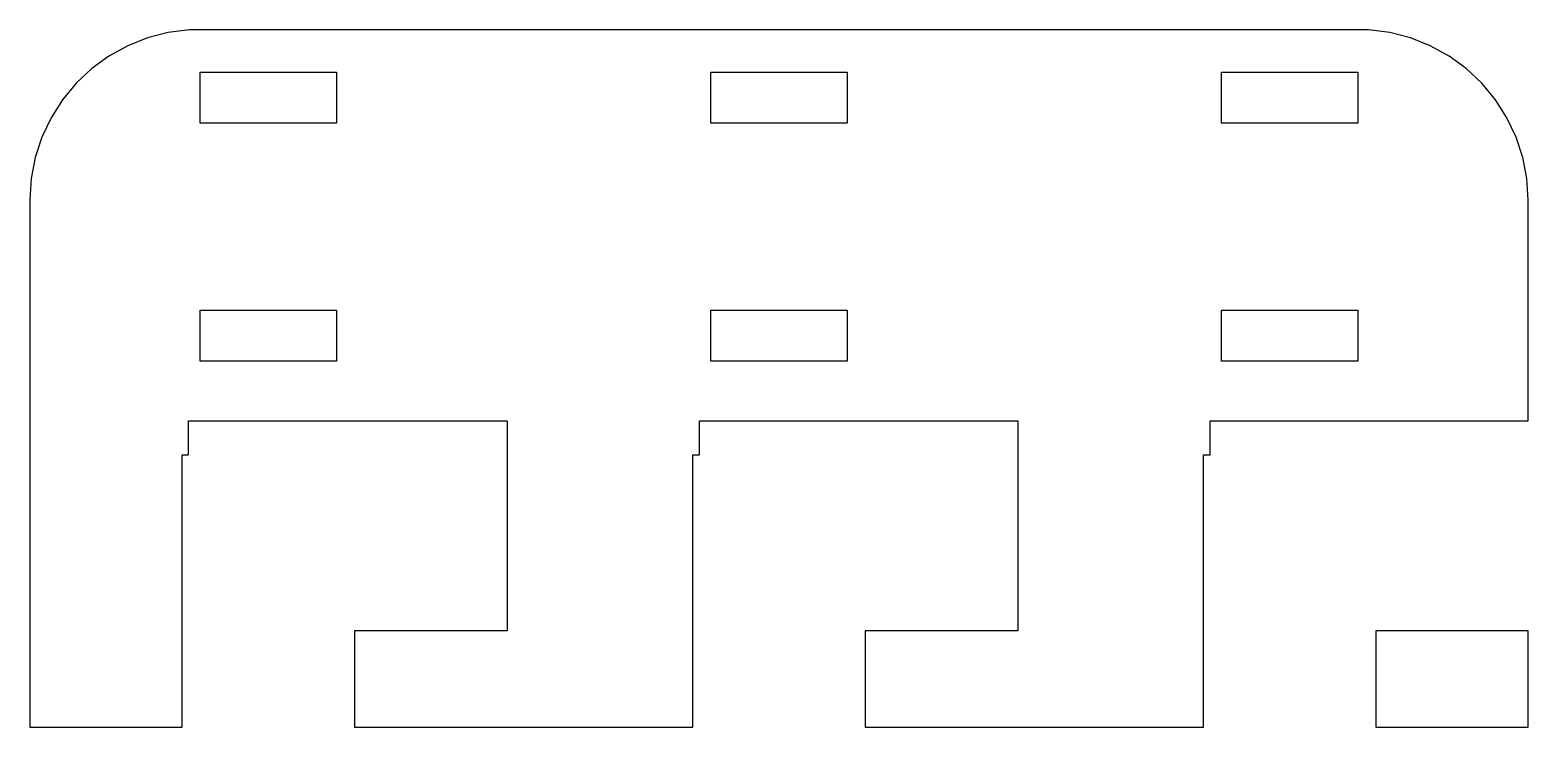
# Model space of a CAD drawing. Header units: metres. Extents: x -22 to 22, y 0 to 20.5.
import ezdxf

# ---------------------------------------------------------------- set-up
doc = ezdxf.new("R2010")
doc.units = ezdxf.units.M

msp = doc.modelspace()

# ---------------------------------------------------------------- linework, layer by layer
for p, q in [((-18.5451, 20.2553), (-19.1289, 20.0241)), ((-17.9369, 20.4114), (-18.5451, 20.2553)), ((-17.3139, 20.4901), (-17.9369, 20.4114)), ((17.3139, 20.4901), (-17.3139, 20.4901)), ((17.9369, 20.4114), (17.3139, 20.4901)), ((18.5451, 20.2553), (17.9369, 20.4114)), ((19.1289, 20.0241), (18.5451, 20.2553)), ((-19.1289, 20.0241), (-19.6791, 19.7216)), ((19.6791, 19.7216), (19.1289, 20.0241)), ((-19.6791, 19.7216), (-20.1871, 19.3526)), ((20.1871, 19.3526), (19.6791, 19.7216)), ((-20.6448, 18.9227), (-21.0451, 18.4389)), ((-20.1871, 19.3526), (-20.6448, 18.9227)), ((-17, 17.75), (-17, 19.25)), ((-17, 19.25), (-13, 19.25)), ((-13, 19.25), (-13, 17.75)), ((-2, 17.75), (-2, 19.25)), ((-2, 19.25), (2, 19.25)), ((2, 19.25), (2, 17.75)), ((13, 17.75), (13, 19.25)), ((13, 19.25), (17, 19.25)), ((17, 19.25), (17, 17.75)), ((20.6448, 18.9227), (20.1871, 19.3526)), ((21.0451, 18.4389), (20.6448, 18.9227)), ((-21.0451, 18.4389), (-21.3815, 17.9088)), ((21.3815, 17.9088), (21.0451, 18.4389)), ((-21.3815, 17.9088), (-21.6489, 17.3406)), ((-13, 17.75), (-17, 17.75)), ((2, 17.75), (-2, 17.75)), ((17, 17.75), (13, 17.75)), ((21.6489, 17.3406), (21.3815, 17.9088)), ((-21.6489, 17.3406), (-21.8429, 16.7434)), ((21.8429, 16.7434), (21.6489, 17.3406)), ((-21.8429, 16.7434), (-21.9606, 16.1267)), ((21.9606, 16.1267), (21.8429, 16.7434)), ((-21.9606, 16.1267), (-22, 15.5)), ((22, 15.5), (21.9606, 16.1267)), ((-22, 15.5), (-22, 0)), ((22, 9), (22, 15.5)), ((-17, 10.75), (-17, 12.25)), ((-17, 12.25), (-13, 12.25)), ((-13, 12.25), (-13, 10.75)), ((-2, 10.75), (-2, 12.25)), ((-2, 12.25), (2, 12.25)), ((2, 12.25), (2, 10.75)), ((13, 10.75), (13, 12.25)), ((13, 12.25), (17, 12.25)), ((17, 12.25), (17, 10.75)), ((-13, 10.75), (-17, 10.75)), ((2, 10.75), (-2, 10.75)), ((17, 10.75), (13, 10.75)), ((-17.3397, 8), (-17.3397, 9)), ((-17.3397, 9), (-7.98093, 9)), ((-7.98093, 9), (-7.98093, 2.82999)), ((-2.33968, 8), (-2.33968, 9)), ((-2.33968, 9), (7.01906, 9)), ((7.01906, 9), (7.01906, 2.82999)), ((12.6603, 8), (12.6603, 9)), ((12.6603, 9), (22, 9)), ((-17.5307, 8), (-17.3397, 8)), ((-17.5307, 0), (-17.5307, 8)), ((-2.53072, 0), (-2.53072, 8)), ((-2.53072, 8), (-2.33968, 8)), ((12.4693, 0), (12.4693, 8)), ((12.4693, 8), (12.6603, 8)), ((-7.98093, 2.82999), (-12.4693, 2.82999)), ((-12.4693, 2.82999), (-12.4693, 0)), ((7.01906, 2.82999), (2.53072, 2.82999)), ((2.53072, 2.82999), (2.53072, 0)), ((22, 2.82999), (17.5307, 2.82999)), ((17.5307, 2.82999), (17.5307, 0)), ((22, 0), (22, 2.82999)), ((-22, 0), (-17.5307, 0)), ((-12.4693, 0), (-2.53072, 0)), ((2.53072, 0), (12.4693, 0)), ((17.5307, 0), (22, 0))]:
    msp.add_line(p, q)

doc.saveas('drawing.dxf')
